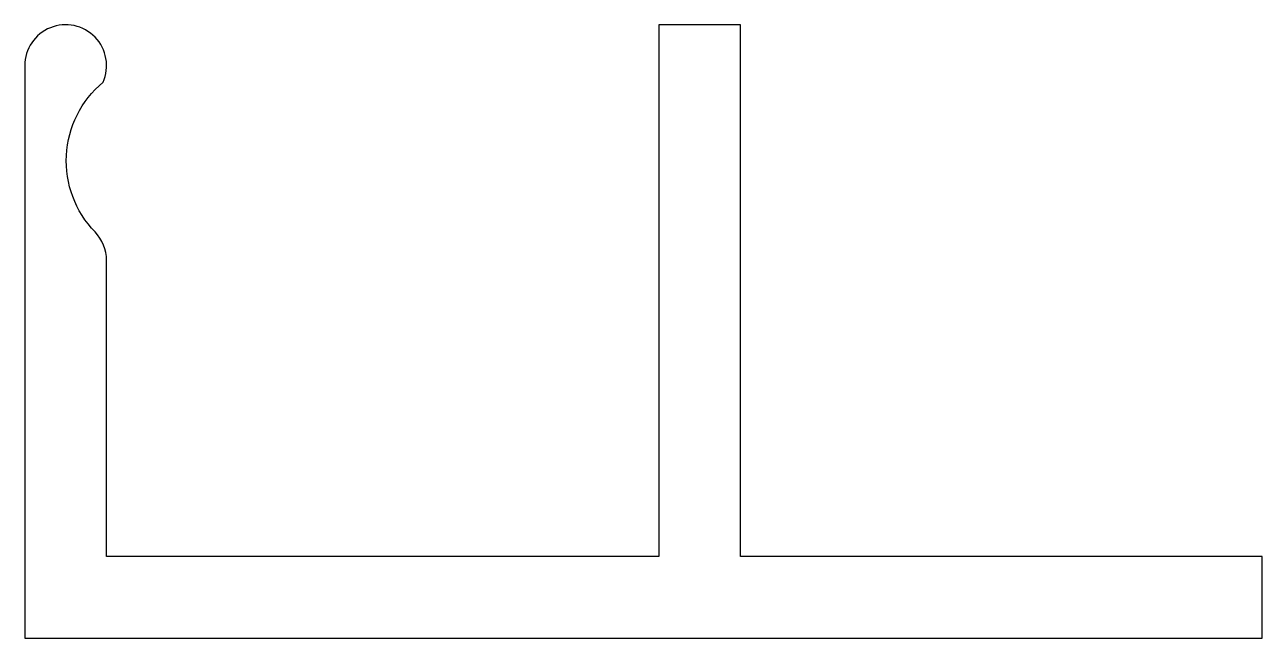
# Model space of a CAD drawing. Extents: x 314.8 to 345, y 388.4 to 403.4.
import ezdxf

# ---------------------------------------------------------------- set-up
doc = ezdxf.new("R2010")
doc.units = 0
doc.layers.get('0').update_dxf_attribs({"linetype": 'CONTINUOUS'})

msp = doc.modelspace()

# ---------------------------------------------------------------- linework, layer by layer
msp.add_lwpolyline([(330.272, 390.418), (316.772, 390.418), (316.772, 397.657, 0.194682), (316.49, 398.352, -0.436045), (316.685, 402.011, 1.234788), (314.772, 402.418), (314.772, 388.418), (345.022, 388.418), (345.022, 390.418), (332.272, 390.418), (332.272, 403.418), (330.272, 403.418)], format="xyb", close=True)

doc.saveas('drawing.dxf')
